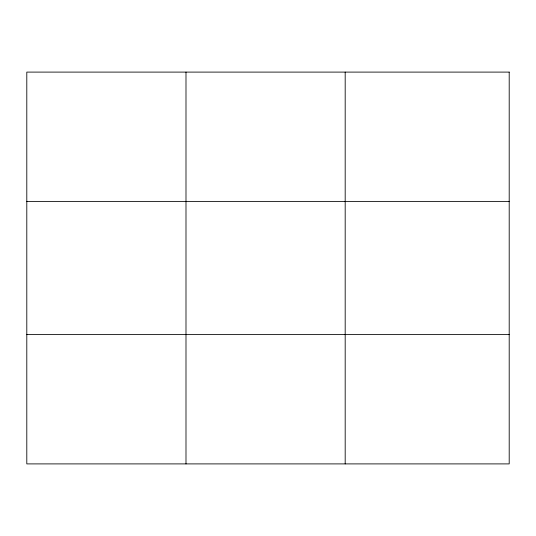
<?xml version="1.0" encoding="UTF-8"?>
<svg xmlns="http://www.w3.org/2000/svg" width="536" height="536" viewBox="0 0 536 536"><rect width="100%" height="100%" fill="white"/><g stroke="black" fill="none" stroke-linecap="round" stroke-linejoin="round"><path stroke-width="0.8" d="M185.992 72.099L185.992 463.901M345.184 72.099L345.184 463.901M26.8 201.395L509.2 201.395M26.8 334.605L509.2 334.605M509.2 72.099L509.2 463.901L26.8 463.901L26.8 72.099L509.2 72.099"/></g></svg>
